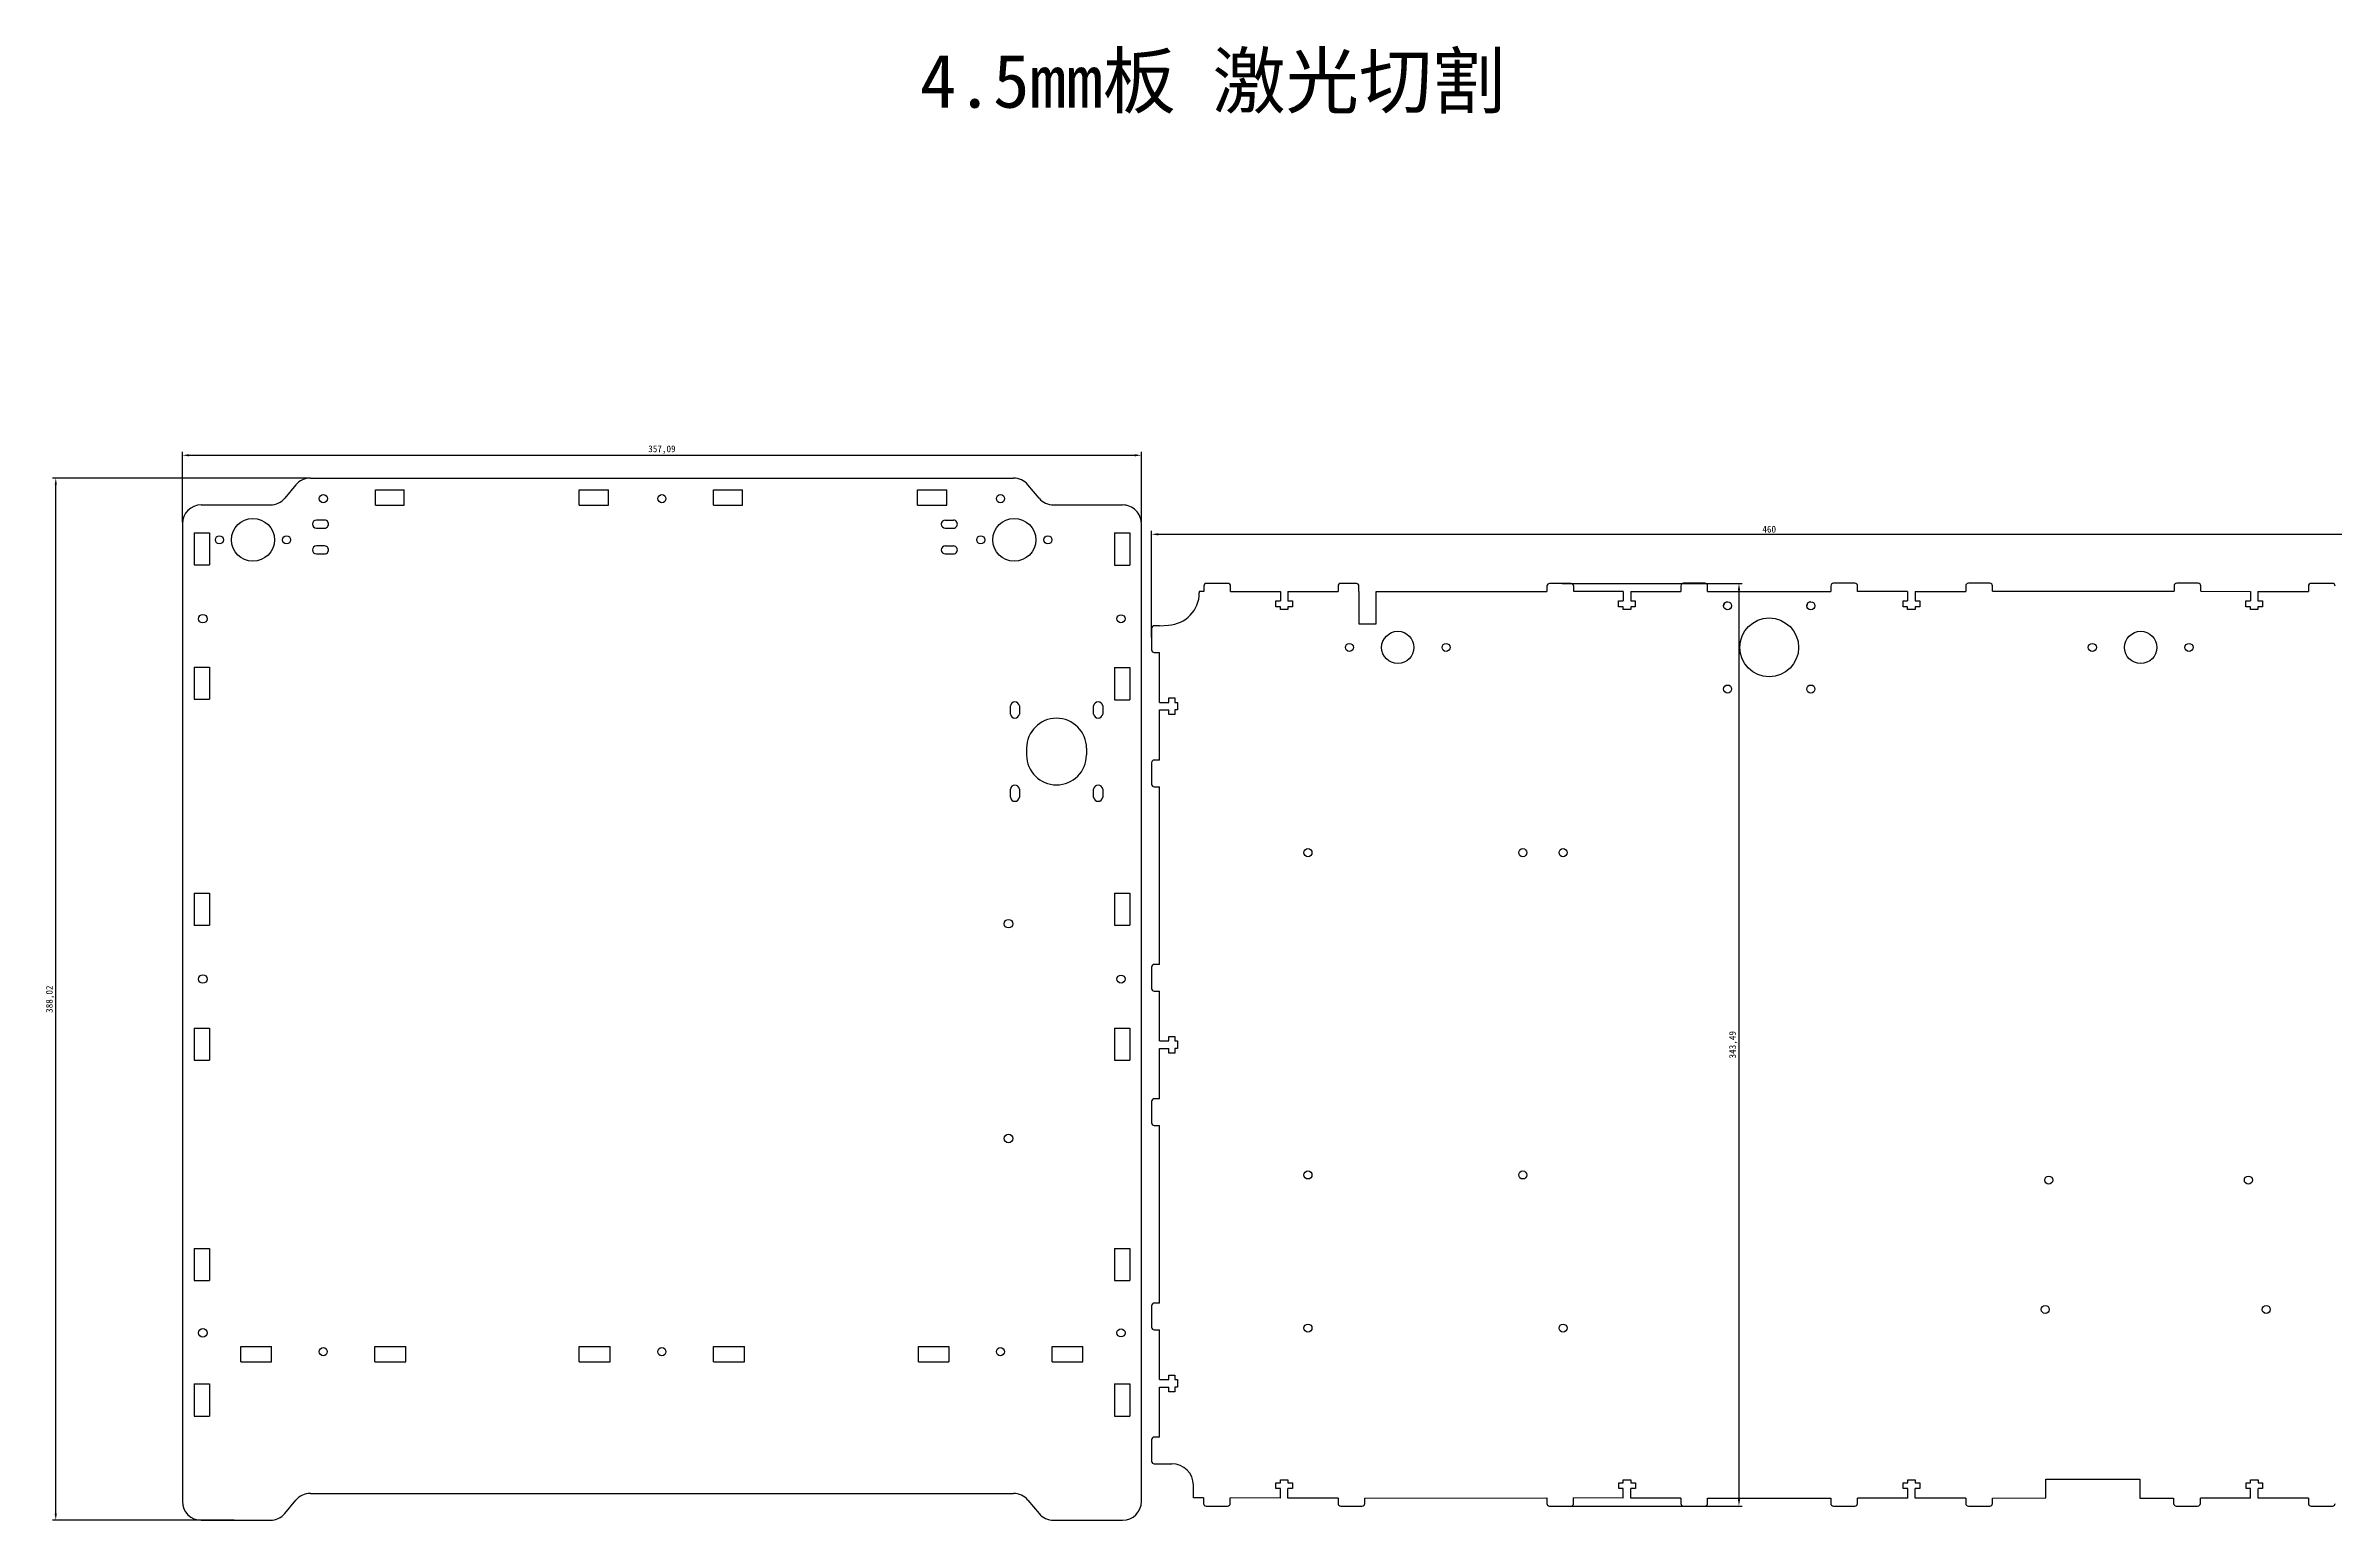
# Model space of a CAD drawing. Header units: millimetres. Extents: x 1942 to 3344, y 1295 to 2236.
# Drawn here: x 1968 to 2820, y 1687 to 2236 of the extents above; entities that cross this region are included whole.
import ezdxf

# ---------------------------------------------------------------- set-up
doc = ezdxf.new("R2010")
doc.units = ezdxf.units.MM
doc.layers.add('CUTS', color=1, linetype='Continuous')
doc.styles.get("Standard").update_dxf_attribs({"font": ''})
doc.styles.get('Standard').set_extended_font_data('SimSun')
doc.dimstyles.new('ISO-25', dxfattribs={"dimtxt": 2.5, "dimasz": 2.5, "dimexe": 1.25, "dimexo": 0.625, "dimtad": 1, "dimtxsty": 'Standard', "dimcen": 2.5, "dimadec": 0, "dimazin": 0, "dimtfac": 1, "dimtmove": 0, "dimatfit": 3, "dimfxl": 1, "dimarcsym": 0})

# ---------------------------------------------------------------- blocks, each defined once
blk = doc.blocks.new('*D7')
at = {"color": 0, "lineweight": -2, "transparency": 16777216}
for p, q in [((2019.2, 2058.51), (2019.2, 2084.62)), ((2021.7, 2083.37), (2373.79, 2083.37)), ((2376.29, 2058.51), (2376.29, 2084.62))]:
    blk.add_line(p, q, dxfattribs=at)
at = {"color": 0, "transparency": 16777216}
for points in [[(2021.7, 2083.79), (2021.7, 2082.95), (2019.2, 2083.37)], [(2373.79, 2083.79), (2373.79, 2082.95), (2376.29, 2083.37)]]:
    blk.add_solid(points, dxfattribs=at)
at = {"layer": 'Defpoints', "color": 0, "transparency": 16777216}
for p in [(2376.29, 2083.37), (2019.2, 2057.89), (2376.29, 2057.89)]:
    blk.add_point(p, dxfattribs=at)
at = {"color": 0, "transparency": 16777216, "insert": (2197.75, 2085.45), "char_height": 2.5, "attachment_point": 5}
blk.add_mtext('357,09', dxfattribs=at)
blk = doc.blocks.new('*D8')
at = {"color": 0, "lineweight": -2, "transparency": 16777216}
for p, q in [((2066.21, 2074.89), (1970.78, 2074.89)), ((1972.03, 1689.36), (1972.03, 2072.39)), ((2038.43, 1686.86), (1970.78, 1686.86))]:
    blk.add_line(p, q, dxfattribs=at)
at = {"color": 0, "transparency": 16777216}
for points in [[(1971.62, 2072.39), (1972.45, 2072.39), (1972.03, 2074.89)], [(1971.62, 1689.36), (1972.45, 1689.36), (1972.03, 1686.86)]]:
    blk.add_solid(points, dxfattribs=at)
at = {"layer": 'Defpoints', "color": 0, "transparency": 16777216}
for p in [(1972.03, 2074.89), (2066.83, 2074.89), (2039.06, 1686.86)]:
    blk.add_point(p, dxfattribs=at)
at = {"color": 0, "transparency": 16777216, "insert": (1969.95, 1880.87), "char_height": 2.5, "attachment_point": 5, "rotation": 90}
blk.add_mtext('388,02', dxfattribs=at)
blk = doc.blocks.new('*D9')
at = {"color": 0, "lineweight": -2, "transparency": 16777216}
for p, q in [((2380.07, 2015.54), (2380.07, 2055.19)), ((2382.57, 2053.94), (2837.58, 2053.94)), ((2840.08, 2015.54), (2840.08, 2055.19))]:
    blk.add_line(p, q, dxfattribs=at)
at = {"color": 0, "transparency": 16777216}
for points in [[(2382.57, 2054.36), (2382.57, 2053.53), (2380.07, 2053.94)], [(2837.58, 2054.36), (2837.58, 2053.53), (2840.08, 2053.94)]]:
    blk.add_solid(points, dxfattribs=at)
at = {"layer": 'Defpoints', "color": 0, "transparency": 16777216}
for p in [(2840.08, 2053.94), (2380.07, 2014.92), (2840.08, 2014.92)]:
    blk.add_point(p, dxfattribs=at)
at = {"color": 0, "transparency": 16777216, "insert": (2610.08, 2055.82), "char_height": 2.5, "attachment_point": 5}
blk.add_mtext('460', dxfattribs=at)
blk = doc.blocks.new('*D10')
at = {"color": 0, "lineweight": -2, "transparency": 16777216}
for p, q in [((2532.92, 2035.63), (2600.06, 2035.63)), ((2598.81, 2033.13), (2598.81, 1694.65)), ((2532.89, 1692.15), (2600.06, 1692.15))]:
    blk.add_line(p, q, dxfattribs=at)
at = {"color": 0, "transparency": 16777216}
for points in [[(2598.4, 2033.13), (2599.23, 2033.13), (2598.81, 2035.63)], [(2598.4, 1694.65), (2599.23, 1694.65), (2598.81, 1692.15)]]:
    blk.add_solid(points, dxfattribs=at)
at = {"layer": 'Defpoints', "color": 0, "transparency": 16777216}
for p in [(2532.29, 2035.63), (2532.26, 1692.15), (2598.81, 1692.15)]:
    blk.add_point(p, dxfattribs=at)
at = {"color": 0, "transparency": 16777216, "insert": (2596.73, 1863.89), "char_height": 2.5, "attachment_point": 5, "rotation": 90}
blk.add_mtext('343,49', dxfattribs=at)

msp = doc.modelspace()

# ---------------------------------------------------------------- linework, layer by layer
at = {"color": 6}
for p, q in [((2066.833, 2074.886), (2328.659, 2074.886)), ((2026.2, 2064.885), (2051.916, 2064.885)), ((2091.126, 2064.769), (2091.126, 2070.469)), ((2101.726, 2064.769), (2101.726, 2070.469)), ((2166.902, 2064.771), (2166.902, 2070.471)), ((2177.803, 2064.771), (2177.803, 2070.471)), ((2216.903, 2064.771), (2216.903, 2070.471)), ((2227.803, 2064.771), (2227.803, 2070.471)), ((2292.978, 2064.769), (2292.978, 2070.469)), ((2303.879, 2064.769), (2303.879, 2070.469)), ((2343.576, 2064.885), (2369.294, 2064.885)), ((2023.529, 2054.486), (2029.229, 2054.486)), ((2303.282, 2059.239), (2306.282, 2059.239)), ((2303.282, 2056.238), (2306.282, 2056.238)), ((2366.242, 2054.444), (2371.942, 2054.444)), ((2303.282, 2049.639), (2306.282, 2049.639)), ((2303.282, 2046.639), (2306.282, 2046.639)), ((2023.529, 2042.527), (2029.229, 2042.527)), ((2366.242, 2042.462), (2371.942, 2042.462)), ((2409.51, 2032.673), (2428.031, 2032.673)), ((2430.832, 2032.673), (2449.528, 2032.658)), ((2555.699, 2032.673), (2537.279, 2032.673)), ((2558.5, 2032.673), (2577.152, 2032.673)), ((2661.603, 2032.674), (2642.991, 2032.674)), ((2664.404, 2032.674), (2683.23, 2032.674)), ((2770.795, 2032.717), (2789.271, 2032.674)), ((2792.072, 2032.674), (2810.859, 2032.673)), ((2023.529, 2004.517), (2029.229, 2004.517)), ((2366.242, 2004.33), (2371.942, 2004.33)), ((2383.076, 1991.381), (2383.076, 2009.93)), ((2023.529, 1992.532), (2029.229, 1992.532)), ((2366.242, 1992.303), (2371.942, 1992.303)), ((2383.074, 1969.904), (2383.076, 1988.579)), ((2333.538, 1974.284), (2333.545, 1971.787)), ((2355.845, 1974.287), (2355.845, 1971.787)), ((2023.529, 1920.298), (2029.229, 1920.298)), ((2366.252, 1920.343), (2371.952, 1920.343)), ((2023.529, 1908.384), (2029.229, 1908.384)), ((2366.252, 1908.364), (2371.952, 1908.364)), ((2383.076, 1865.304), (2383.076, 1883.838)), ((2023.529, 1870.046), (2029.229, 1870.046)), ((2366.252, 1870.094), (2371.952, 1870.094)), ((2023.529, 1858.132), (2029.229, 1858.132)), ((2366.252, 1858.133), (2371.952, 1858.133)), ((2383.074, 1843.809), (2383.076, 1862.503)), ((2023.529, 1788.04), (2029.229, 1788.04)), ((2366.252, 1788.026), (2371.952, 1788.026)), ((2023.529, 1776.071), (2029.229, 1776.071)), ((2366.252, 1776.065), (2371.952, 1776.065)), ((2383.076, 1739.228), (2383.076, 1757.746)), ((2040.897, 1745.865), (2040.897, 1751.565)), ((2052.398, 1745.865), (2052.398, 1751.565)), ((2090.901, 1745.865), (2090.901, 1751.565)), ((2102.401, 1745.865), (2102.401, 1751.565)), ((2166.992, 1745.866), (2166.992, 1751.566)), ((2178.492, 1745.866), (2178.492, 1751.566)), ((2216.991, 1745.866), (2216.991, 1751.566)), ((2228.49, 1745.866), (2228.49, 1751.566)), ((2293.286, 1745.865), (2293.286, 1751.565)), ((2304.587, 1751.565), (2304.587, 1745.865)), ((2343.101, 1745.865), (2343.101, 1751.565)), ((2354.469, 1745.865), (2354.469, 1751.565)), ((2023.529, 1737.59), (2029.229, 1737.59)), ((2366.252, 1737.59), (2371.952, 1737.59)), ((2383.074, 1717.835), (2383.076, 1736.427)), ((2023.529, 1725.639), (2029.229, 1725.639)), ((2366.252, 1725.639), (2371.952, 1725.639)), ((2383.076, 1707.859), (2387.657, 1707.859)), ((2428.08, 1695.133), (2409.384, 1695.141)), ((2449.528, 1695.133), (2430.881, 1695.133)), ((2555.749, 1695.133), (2537.252, 1695.149)), ((2577.152, 1695.133), (2558.55, 1695.133)), ((2661.652, 1695.133), (2642.948, 1695.135)), ((2683.23, 1695.133), (2664.453, 1695.133)), ((2789.32, 1695.133), (2770.617, 1695.135)), ((2810.859, 1695.133), (2792.121, 1695.133))]:
    msp.add_line(p, q, dxfattribs=at)
for centre, radius in [((2071.677, 2067.218), 1.5), ((2197.752, 2067.218), 1.5), ((2323.83, 2067.218), 1.5), ((2045.465, 2051.888), 8), ((2328.965, 2051.888), 8), ((2032.965, 2051.888), 1.5), ((2057.965, 2051.888), 1.5), ((2316.465, 2051.888), 1.5), ((2341.465, 2051.888), 1.5), ((2368.692, 2022.509), 1.5), ((2368.697, 1888.344), 1.5), ((2368.701, 1756.617), 1.5)]:
    msp.add_circle(centre, radius, dxfattribs=at)
for centre, radius, start, end in [((2069.104, 2057.733), 1.5, 90.102001, 269.897999), ((2072.105, 2057.733), 1.5, 269.891744, 90.108256), ((2303.285, 2057.738), 1.5, 90.102001, 269.897999), ((2306.285, 2057.738), 1.5, 269.891744, 90.108256), ((2069.105, 2048.134), 1.5, 90.108647, 269.891353), ((2072.105, 2048.134), 1.5, 269.891815, 90.108185), ((2303.285, 2048.139), 1.5, 90.108647, 269.891353), ((2306.285, 2048.139), 1.5, 269.891815, 90.108185), ((2387.657, 1699.859), 8, 0, 90)]:
    msp.add_arc(centre, radius, start, end, dxfattribs=at)
at = {"layer": 'CUTS', "color": 6}
for p, q in [((2061.47, 2072.384), (2057.28, 2067.388)), ((2338.213, 2067.387), (2334.022, 2072.384)), ((2091.126, 2070.469), (2101.726, 2070.469)), ((2091.126, 2064.769), (2101.726, 2064.769)), ((2166.902, 2070.471), (2177.803, 2070.471)), ((2166.902, 2064.771), (2177.803, 2064.771)), ((2216.903, 2070.471), (2227.803, 2070.471)), ((2216.903, 2064.771), (2227.803, 2064.771)), ((2292.978, 2070.469), (2303.879, 2070.469)), ((2292.978, 2064.769), (2303.879, 2064.769)), ((2019.2, 2057.885), (2019.2, 1693.863)), ((2023.529, 2054.486), (2023.529, 2042.527)), ((2029.229, 2054.486), (2029.229, 2042.527)), ((2366.242, 2054.444), (2366.242, 2042.462)), ((2371.942, 2054.444), (2371.942, 2042.462)), ((2376.291, 1693.863), (2376.294, 2057.885)), ((2399.535, 2032.671), (2397.851, 2032.673)), ((2397.851, 2032.673), (2397.851, 2032.156)), ((2399.535, 2034.673), (2399.535, 2032.671)), ((2408.51, 2035.673), (2400.535, 2035.673)), ((2409.51, 2032.673), (2409.51, 2034.673)), ((2426.331, 2026.983), (2426.331, 2029.183)), ((2426.331, 2029.183), (2428.031, 2029.183)), ((2428.031, 2032.673), (2428.031, 2029.183)), ((2430.832, 2032.673), (2430.832, 2029.183)), ((2430.832, 2029.183), (2432.531, 2029.183)), ((2432.531, 2029.183), (2432.531, 2026.983)), ((2449.528, 2034.66), (2449.528, 2032.658)), ((2456.439, 2035.66), (2450.528, 2035.66)), ((2457.278, 2032.673), (2457.278, 2034.673)), ((2457.278, 2032.673), (2457.278, 2020.56)), ((2463.656, 2020.56), (2463.656, 2032.673)), ((2463.656, 2032.673), (2527.303, 2032.632)), ((2527.303, 2034.634), (2527.303, 2032.632)), ((2536.279, 2035.634), (2528.303, 2035.634)), ((2537.279, 2032.673), (2537.279, 2034.634)), ((2553.999, 2026.983), (2553.999, 2029.183)), ((2553.999, 2029.183), (2555.699, 2029.183)), ((2555.699, 2032.673), (2555.699, 2029.183)), ((2558.5, 2032.673), (2558.5, 2029.183)), ((2558.5, 2029.183), (2560.199, 2029.183)), ((2560.199, 2029.183), (2560.199, 2026.983)), ((2577.152, 2034.696), (2577.152, 2032.673)), ((2586.127, 2035.696), (2578.152, 2035.696)), ((2587.127, 2032.696), (2587.127, 2034.696)), ((2587.127, 2032.696), (2633.015, 2032.694)), ((2633.015, 2034.696), (2633.015, 2032.694)), ((2641.991, 2035.696), (2634.015, 2035.696)), ((2642.991, 2032.674), (2642.991, 2034.696)), ((2659.903, 2026.983), (2659.903, 2029.184)), ((2659.903, 2029.184), (2661.603, 2029.184)), ((2661.603, 2032.674), (2661.603, 2029.184)), ((2664.404, 2032.674), (2664.404, 2029.184)), ((2664.404, 2029.184), (2666.103, 2029.184)), ((2666.103, 2029.184), (2666.103, 2026.983)), ((2683.23, 2034.716), (2683.23, 2032.674)), ((2692.206, 2035.716), (2684.23, 2035.716)), ((2693.206, 2032.716), (2693.206, 2034.716)), ((2693.206, 2032.716), (2760.82, 2032.715)), ((2760.82, 2034.717), (2760.82, 2032.715)), ((2769.795, 2035.717), (2761.82, 2035.717)), ((2770.795, 2032.717), (2770.795, 2034.717)), ((2787.571, 2026.983), (2787.571, 2029.184)), ((2787.571, 2029.184), (2789.271, 2029.184)), ((2789.271, 2032.674), (2789.271, 2029.184)), ((2792.072, 2032.674), (2792.072, 2029.184)), ((2792.072, 2029.184), (2793.771, 2029.184)), ((2793.771, 2029.184), (2793.771, 2026.983)), ((2810.859, 2034.675), (2810.859, 2032.673)), ((2819.835, 2035.675), (2811.859, 2035.675)), ((2383.074, 2019.906), (2381.074, 2019.906)), ((2383.074, 2019.906), (2386.344, 2020.166)), ((2428.031, 2026.983), (2426.331, 2026.983)), ((2428.031, 2025.962), (2428.031, 2026.983)), ((2430.832, 2025.962), (2428.031, 2025.962)), ((2432.531, 2026.983), (2430.832, 2026.983)), ((2430.832, 2026.983), (2430.832, 2025.962)), ((2457.278, 2020.56), (2463.656, 2020.56)), ((2555.699, 2026.983), (2553.999, 2026.983)), ((2555.699, 2025.962), (2555.699, 2026.983)), ((2558.5, 2025.962), (2555.699, 2025.962)), ((2560.199, 2026.983), (2558.5, 2026.983)), ((2558.5, 2026.983), (2558.5, 2025.962)), ((2661.603, 2026.983), (2659.903, 2026.983)), ((2661.603, 2025.962), (2661.603, 2026.983)), ((2664.404, 2025.962), (2661.603, 2025.962)), ((2666.103, 2026.983), (2664.404, 2026.983)), ((2664.404, 2026.983), (2664.404, 2025.962)), ((2789.271, 2026.983), (2787.571, 2026.983)), ((2789.271, 2025.962), (2789.271, 2026.983)), ((2792.072, 2025.962), (2789.271, 2025.962)), ((2793.771, 2026.983), (2792.072, 2026.983)), ((2792.072, 2026.983), (2792.072, 2025.962)), ((2380.074, 2018.906), (2380.074, 2010.93)), ((2023.529, 2004.517), (2023.529, 1992.532)), ((2029.229, 2004.517), (2029.229, 1992.532)), ((2366.242, 2004.33), (2366.242, 1992.303)), ((2371.942, 2004.33), (2371.942, 1992.303)), ((2381.074, 2009.93), (2383.076, 2009.93)), ((2383.076, 1991.381), (2386.566, 1991.38)), ((2383.076, 1988.579), (2386.566, 1988.579)), ((2386.566, 1991.38), (2386.566, 1993.08)), ((2386.566, 1993.08), (2388.767, 1993.08)), ((2386.566, 1986.879), (2386.566, 1988.579)), ((2388.767, 1986.879), (2386.566, 1986.879)), ((2388.767, 1993.08), (2388.767, 1991.38)), ((2388.767, 1991.38), (2389.788, 1991.38)), ((2389.788, 1988.579), (2388.767, 1988.579)), ((2388.767, 1988.579), (2388.767, 1986.879)), ((2389.788, 1991.38), (2389.788, 1988.579)), ((2380.074, 1968.904), (2380.074, 1960.928)), ((2383.074, 1969.904), (2381.074, 1969.904)), ((2381.074, 1959.928), (2383.076, 1959.928)), ((2383.074, 1893.813), (2383.076, 1959.928)), ((2023.529, 1920.298), (2023.529, 1908.342)), ((2029.229, 1920.298), (2029.229, 1908.384)), ((2366.252, 1920.343), (2366.252, 1908.364)), ((2371.952, 1920.343), (2371.952, 1908.364)), ((2380.074, 1892.813), (2380.074, 1884.838)), ((2383.074, 1893.813), (2381.074, 1893.813)), ((2381.074, 1883.838), (2383.076, 1883.838)), ((2023.529, 1870.046), (2023.529, 1858.132)), ((2029.229, 1870.046), (2029.229, 1858.132)), ((2366.252, 1870.094), (2366.252, 1858.133)), ((2371.952, 1870.094), (2371.952, 1858.133)), ((2386.566, 1865.303), (2386.566, 1867.003)), ((2386.566, 1867.003), (2388.767, 1867.003)), ((2388.767, 1867.003), (2388.767, 1865.303)), ((2383.076, 1865.304), (2386.566, 1865.303)), ((2383.076, 1862.503), (2386.566, 1862.503)), ((2386.566, 1860.803), (2386.566, 1862.503)), ((2388.767, 1860.803), (2386.566, 1860.803)), ((2388.767, 1865.303), (2389.788, 1865.303)), ((2389.788, 1862.503), (2388.767, 1862.503)), ((2388.767, 1862.503), (2388.767, 1860.803)), ((2389.788, 1865.303), (2389.788, 1862.503)), ((2380.074, 1842.809), (2380.074, 1834.833)), ((2383.074, 1843.809), (2381.074, 1843.809)), ((2381.074, 1833.833), (2383.076, 1833.833)), ((2383.074, 1767.722), (2383.076, 1833.833)), ((2023.529, 1788.04), (2023.529, 1776.071)), ((2029.229, 1788.04), (2029.229, 1776.071)), ((2366.252, 1788.026), (2366.252, 1776.065)), ((2371.952, 1788.026), (2371.952, 1776.065)), ((2380.074, 1766.722), (2380.074, 1758.746)), ((2383.074, 1767.722), (2381.074, 1767.722)), ((2381.074, 1757.746), (2383.076, 1757.746)), ((2040.897, 1751.565), (2052.398, 1751.565)), ((2090.901, 1751.565), (2102.401, 1751.565)), ((2166.992, 1751.566), (2178.492, 1751.566)), ((2216.991, 1751.566), (2228.49, 1751.566)), ((2293.286, 1751.565), (2304.587, 1751.565)), ((2343.101, 1751.565), (2354.469, 1751.565)), ((2040.897, 1745.865), (2052.398, 1745.865)), ((2090.901, 1745.865), (2102.401, 1745.865)), ((2166.992, 1745.866), (2178.492, 1745.866)), ((2216.991, 1745.866), (2228.49, 1745.866)), ((2293.286, 1745.865), (2304.587, 1745.865)), ((2343.101, 1745.865), (2354.469, 1745.865)), ((2383.076, 1739.228), (2386.566, 1739.227)), ((2386.566, 1739.227), (2386.566, 1740.927)), ((2386.566, 1740.927), (2388.767, 1740.927)), ((2388.767, 1740.927), (2388.767, 1739.227)), ((2388.767, 1739.227), (2389.788, 1739.227)), ((2389.788, 1739.227), (2389.788, 1736.427)), ((2023.529, 1737.59), (2023.529, 1725.639)), ((2029.229, 1737.59), (2029.229, 1725.639)), ((2366.252, 1737.59), (2366.252, 1725.639)), ((2371.952, 1737.59), (2371.952, 1725.639)), ((2383.076, 1736.427), (2386.566, 1736.427)), ((2386.566, 1734.726), (2386.566, 1736.427)), ((2388.767, 1734.726), (2386.566, 1734.726)), ((2389.788, 1736.427), (2388.767, 1736.427)), ((2388.767, 1736.427), (2388.767, 1734.726)), ((2380.074, 1716.835), (2380.074, 1708.859)), ((2383.074, 1717.835), (2381.074, 1717.835)), ((2381.074, 1707.859), (2383.076, 1707.859)), ((2066.832, 1696.863), (2328.658, 1696.863)), ((2395.657, 1695.139), (2395.657, 1699.859)), ((2426.381, 1698.623), (2426.381, 1700.823)), ((2426.381, 1700.823), (2428.081, 1700.823)), ((2428.081, 1698.623), (2426.381, 1698.623)), ((2428.08, 1695.133), (2428.081, 1698.623)), ((2428.081, 1700.823), (2428.081, 1701.844)), ((2428.081, 1701.844), (2430.881, 1701.844)), ((2430.881, 1701.844), (2430.881, 1700.823)), ((2430.881, 1700.823), (2432.582, 1700.823)), ((2432.582, 1698.623), (2430.881, 1698.623)), ((2430.881, 1695.133), (2430.881, 1698.623)), ((2432.582, 1700.823), (2432.582, 1698.623)), ((2554.049, 1698.623), (2554.049, 1700.823)), ((2554.049, 1700.823), (2555.749, 1700.823)), ((2555.749, 1698.623), (2554.049, 1698.623)), ((2555.749, 1700.823), (2555.749, 1701.844)), ((2555.749, 1701.844), (2558.55, 1701.844)), ((2555.749, 1695.133), (2555.749, 1698.623)), ((2558.55, 1701.844), (2558.55, 1700.823)), ((2558.55, 1700.823), (2560.25, 1700.823)), ((2560.25, 1698.623), (2558.55, 1698.623)), ((2558.55, 1695.133), (2558.55, 1698.623)), ((2560.25, 1700.823), (2560.25, 1698.623)), ((2659.953, 1698.623), (2659.953, 1700.823)), ((2659.953, 1700.823), (2661.652, 1700.823)), ((2661.652, 1698.623), (2659.953, 1698.623)), ((2661.652, 1700.823), (2661.652, 1701.844)), ((2661.652, 1701.844), (2664.453, 1701.844)), ((2661.652, 1695.133), (2661.652, 1698.623)), ((2664.453, 1701.844), (2664.453, 1700.823)), ((2664.453, 1700.823), (2666.153, 1700.823)), ((2666.153, 1698.623), (2664.453, 1698.623)), ((2664.453, 1695.133), (2664.453, 1698.623)), ((2666.153, 1700.823), (2666.153, 1698.623)), ((2713.076, 1695.146), (2713.076, 1702.146)), ((2713.076, 1702.146), (2748.076, 1702.146)), ((2748.076, 1702.146), (2748.074, 1695.135)), ((2787.621, 1698.623), (2787.621, 1700.823)), ((2787.621, 1700.823), (2789.32, 1700.823)), ((2789.32, 1698.623), (2787.621, 1698.623)), ((2789.32, 1700.823), (2789.32, 1701.844)), ((2789.32, 1701.844), (2792.121, 1701.844)), ((2789.32, 1695.133), (2789.32, 1698.623)), ((2792.121, 1701.844), (2792.121, 1700.823)), ((2792.121, 1700.823), (2793.821, 1700.823)), ((2793.821, 1698.623), (2792.121, 1698.623)), ((2792.121, 1695.133), (2792.121, 1698.623)), ((2793.821, 1700.823), (2793.821, 1698.623)), ((2057.279, 1689.366), (2061.468, 1694.361)), ((2334.022, 1694.361), (2338.211, 1689.366)), ((2399.408, 1695.139), (2395.657, 1695.139)), ((2399.408, 1695.139), (2399.408, 1693.139)), ((2400.408, 1692.139), (2408.384, 1692.139)), ((2409.384, 1693.139), (2409.384, 1695.141)), ((2449.528, 1695.133), (2449.528, 1693.133)), ((2450.528, 1692.133), (2458.503, 1692.133)), ((2459.503, 1695.135), (2527.276, 1695.147)), ((2459.503, 1693.133), (2459.503, 1695.135)), ((2527.276, 1695.147), (2527.276, 1693.147)), ((2528.276, 1692.147), (2536.252, 1692.147)), ((2537.252, 1693.147), (2537.252, 1695.149)), ((2577.152, 1695.133), (2577.152, 1693.133)), ((2578.152, 1692.133), (2586.127, 1692.133)), ((2587.127, 1693.133), (2587.127, 1695.135)), ((2587.127, 1695.135), (2632.973, 1695.133)), ((2632.973, 1695.133), (2632.973, 1693.133)), ((2633.973, 1692.133), (2641.948, 1692.133)), ((2642.948, 1693.133), (2642.948, 1695.135)), ((2683.23, 1695.133), (2683.23, 1693.133)), ((2684.23, 1692.133), (2692.206, 1692.133)), ((2693.206, 1695.135), (2713.076, 1695.146)), ((2693.206, 1693.133), (2693.206, 1695.135)), ((2748.074, 1695.135), (2760.641, 1695.133)), ((2760.641, 1695.133), (2760.641, 1693.133)), ((2761.641, 1692.133), (2769.617, 1692.133)), ((2770.617, 1693.133), (2770.617, 1695.135)), ((2810.859, 1695.133), (2810.859, 1693.133)), ((2811.859, 1692.133), (2819.835, 1692.133)), ((2026.2, 1686.863), (2051.916, 1686.863)), ((2343.575, 1686.863), (2369.291, 1686.863))]:
    msp.add_line(p, q, dxfattribs=at)
for points in [[(2072.102, 2059.233), (2069.102, 2059.233)], [(2069.102, 2056.233), (2072.102, 2056.233), (2072.102, 2056.233)], [(2072.102, 2049.634), (2069.102, 2049.634)], [(2069.102, 2046.634), (2072.102, 2046.634), (2072.102, 2046.634)], [(2327.495, 1987.033), (2327.495, 1990.042)], [(2330.895, 1990.042), (2330.895, 1987.033), (2330.895, 1987.033)], [(2358.495, 1987.033), (2358.495, 1990.042)], [(2361.895, 1990.042), (2361.895, 1987.033), (2361.895, 1987.033)], [(2327.495, 1956.033), (2327.495, 1959.043)], [(2330.895, 1959.043), (2330.895, 1956.033), (2330.895, 1956.033)], [(2358.495, 1956.033), (2358.495, 1959.043)], [(2361.895, 1959.043), (2361.895, 1956.033), (2361.895, 1956.033)]]:
    msp.add_lwpolyline(points, dxfattribs=at)
for centre, radius in [((2594.569, 2027.331), 1.5), ((2625.569, 2027.331), 1.5), ((2026.78, 2022.533), 1.6), ((2610.068, 2011.832), 10.96), ((2453.753, 2011.832), 1.5), ((2471.758, 2011.832), 6), ((2489.753, 2011.832), 1.5), ((2730.393, 2011.832), 1.5), ((2748.398, 2011.832), 6), ((2766.393, 2011.832), 1.5), ((2594.569, 1996.332), 1.5), ((2625.569, 1996.332), 1.5), ((2438.32, 1935.414), 1.5), ((2518.32, 1935.414), 1.5), ((2533.32, 1935.414), 1.5), ((2326.802, 1908.965), 1.6), ((2026.78, 1888.363), 1.6), ((2326.802, 1828.965), 1.6), ((2438.32, 1815.414), 1.5), ((2518.32, 1815.414), 1.5), ((2714.152, 1813.493), 1.5), ((2788.502, 1813.493), 1.5), ((2712.845, 1765.343), 1.5), ((2795.145, 1765.343), 1.5), ((2795.152, 1765.343), 1.5), ((2026.78, 1756.643), 1.6), ((2438.32, 1758.414), 1.5), ((2533.32, 1758.414), 1.5), ((2071.644, 1749.615), 1.5), ((2197.72, 1749.613), 1.5), ((2323.797, 1749.615), 1.5)]:
    msp.add_circle(centre, radius, dxfattribs=at)
for centre, radius, start, end in [((2066.833, 2067.886), 7, 90, 140.017445), ((2328.659, 2067.886), 7, 39.987717, 90), ((2026.2, 2057.885), 7, 90, 180), ((2051.916, 2071.885), 7, 270, 320.017445), ((2343.576, 2071.885), 7, 219.987717, 270), ((2369.294, 2057.885), 7, 359.999448, 90), ((2385.851, 2032.156), 12, 272.351651, 0), ((2400.535, 2034.673), 1, 90, 180), ((2408.51, 2034.673), 1, 0, 90), ((2450.528, 2034.66), 1, 90, 180), ((2456.278, 2034.673), 1, 360, 80.68721), ((2528.303, 2034.634), 1, 90, 180), ((2536.279, 2034.634), 1, 0, 90), ((2578.152, 2034.696), 1, 90, 180), ((2586.127, 2034.696), 1, 0, 90), ((2634.015, 2034.696), 1, 90, 180), ((2641.991, 2034.696), 1, 0, 90), ((2684.23, 2034.716), 1, 90, 180), ((2692.206, 2034.716), 1, 0, 90), ((2761.82, 2034.717), 1, 90, 180), ((2769.795, 2034.717), 1, 0, 90), ((2811.859, 2034.675), 1, 90, 180), ((2819.835, 2034.675), 1, 0, 90), ((2381.074, 2018.906), 1, 90, 180), ((2381.074, 2010.93), 1, 180, 270), ((2329.195, 1989.832), 1.713, 7.036355, 172.963645), ((2329.195, 1987.243), 1.713, 187.036355, 352.963645), ((2360.195, 1989.836), 1.713, 6.923952, 173.076048), ((2360.195, 1987.239), 1.713, 186.923952, 353.076048), ((2344.692, 1974.286), 11.154, 0.008298, 180.008298), ((2344.695, 1971.787), 11.15, 180, 0), ((2381.074, 1968.904), 1, 90, 180), ((2329.195, 1958.833), 1.713, 7.036355, 172.963645), ((2360.195, 1958.836), 1.713, 6.923952, 173.076048), ((2381.074, 1960.928), 1, 180, 270), ((2329.195, 1956.243), 1.713, 187.036355, 352.963645), ((2360.195, 1956.24), 1.713, 186.923952, 353.076048), ((2381.074, 1892.813), 1, 90, 180), ((2381.074, 1884.838), 1, 180, 270), ((2381.074, 1842.809), 1, 90, 180), ((2381.074, 1834.833), 1, 180, 270), ((2381.074, 1766.722), 1, 90, 180), ((2381.074, 1758.746), 1, 180, 270), ((2381.074, 1716.835), 1, 90, 180), ((2381.074, 1708.859), 1, 180, 270), ((2066.832, 1689.863), 7, 90, 140.019193), ((2328.658, 1689.863), 7, 39.978226, 90), ((2026.2, 1693.863), 7, 180, 270), ((2051.916, 1693.863), 7, 270, 320.019193), ((2343.575, 1693.863), 7, 219.978226, 270), ((2369.291, 1693.863), 7, 270, 359.999448), ((2400.408, 1693.139), 1, 180, 270), ((2408.384, 1693.139), 1, 270, 0), ((2450.528, 1693.133), 1, 180, 270), ((2458.503, 1693.133), 1, 270, 0), ((2528.276, 1693.147), 1, 180, 270), ((2536.252, 1693.147), 1, 270, 0), ((2578.152, 1693.133), 1, 180, 270), ((2586.127, 1693.133), 1, 270, 0), ((2633.973, 1693.133), 1, 180, 270), ((2641.948, 1693.133), 1, 270, 0), ((2684.23, 1693.133), 1, 180, 270), ((2692.206, 1693.133), 1, 270, 0), ((2761.641, 1693.133), 1, 180, 270), ((2769.617, 1693.133), 1, 270, 0), ((2811.859, 1693.133), 1, 180, 270), ((2819.835, 1693.133), 1, 270, 0)]:
    msp.add_arc(centre, radius, start, end, dxfattribs=at)
at = {"layer": 'CUTS', "color": 6, "lineweight": 25}
for points in [[(2594.569, 2028.832), (2593.741, 2028.832), (2593.068, 2028.16), (2593.068, 2027.331)], [(2625.569, 2028.832), (2624.741, 2028.832), (2624.068, 2028.16), (2624.068, 2027.331)]]:
    msp.add_open_spline(points, degree=3, dxfattribs=at)

# ---------------------------------------------------------------- texts
at = {"insert": (2293.839, 2232.786), "char_height": 20, "attachment_point": 1}
msp.add_mtext_dynamic_manual_height_columns('4.5mm板 激光切割', width=890.73307, gutter_width=12.5, heights=[0], dxfattribs=at)

# ---------------------------------------------------------------- dimensions: what is measured, and where the dimension line sits
for base, p1, p2, picture, middle in [((2376.294, 2083.372), (2019.2, 2057.885), (2376.294, 2057.885), '*D7', (2197.747, 2085.455)), ((2840.076, 2053.945), (2380.074, 2014.918), (2840.076, 2014.918), '*D9', (2610.075, 2055.82))]:
    dim = msp.add_linear_dim(base=base, p1=p1, p2=p2, dimstyle='ISO-25')
    dim.commit()
    dim.dimension.update_dxf_attribs({"geometry": picture, "text_midpoint": middle})
for base, p1, p2, picture, middle in [((1972.034, 2074.886), (2039.058, 1686.863), (2066.833, 2074.886), '*D8', (1969.95, 1880.874)), ((2598.814, 1692.147), (2532.291, 2035.634), (2532.264, 1692.147), '*D10', (2596.731, 1863.891))]:
    dim = msp.add_linear_dim(base=base, p1=p1, p2=p2, angle=90, dimstyle='ISO-25')
    dim.commit()
    dim.dimension.update_dxf_attribs({"geometry": picture, "text_midpoint": middle})

doc.saveas('drawing.dxf')
